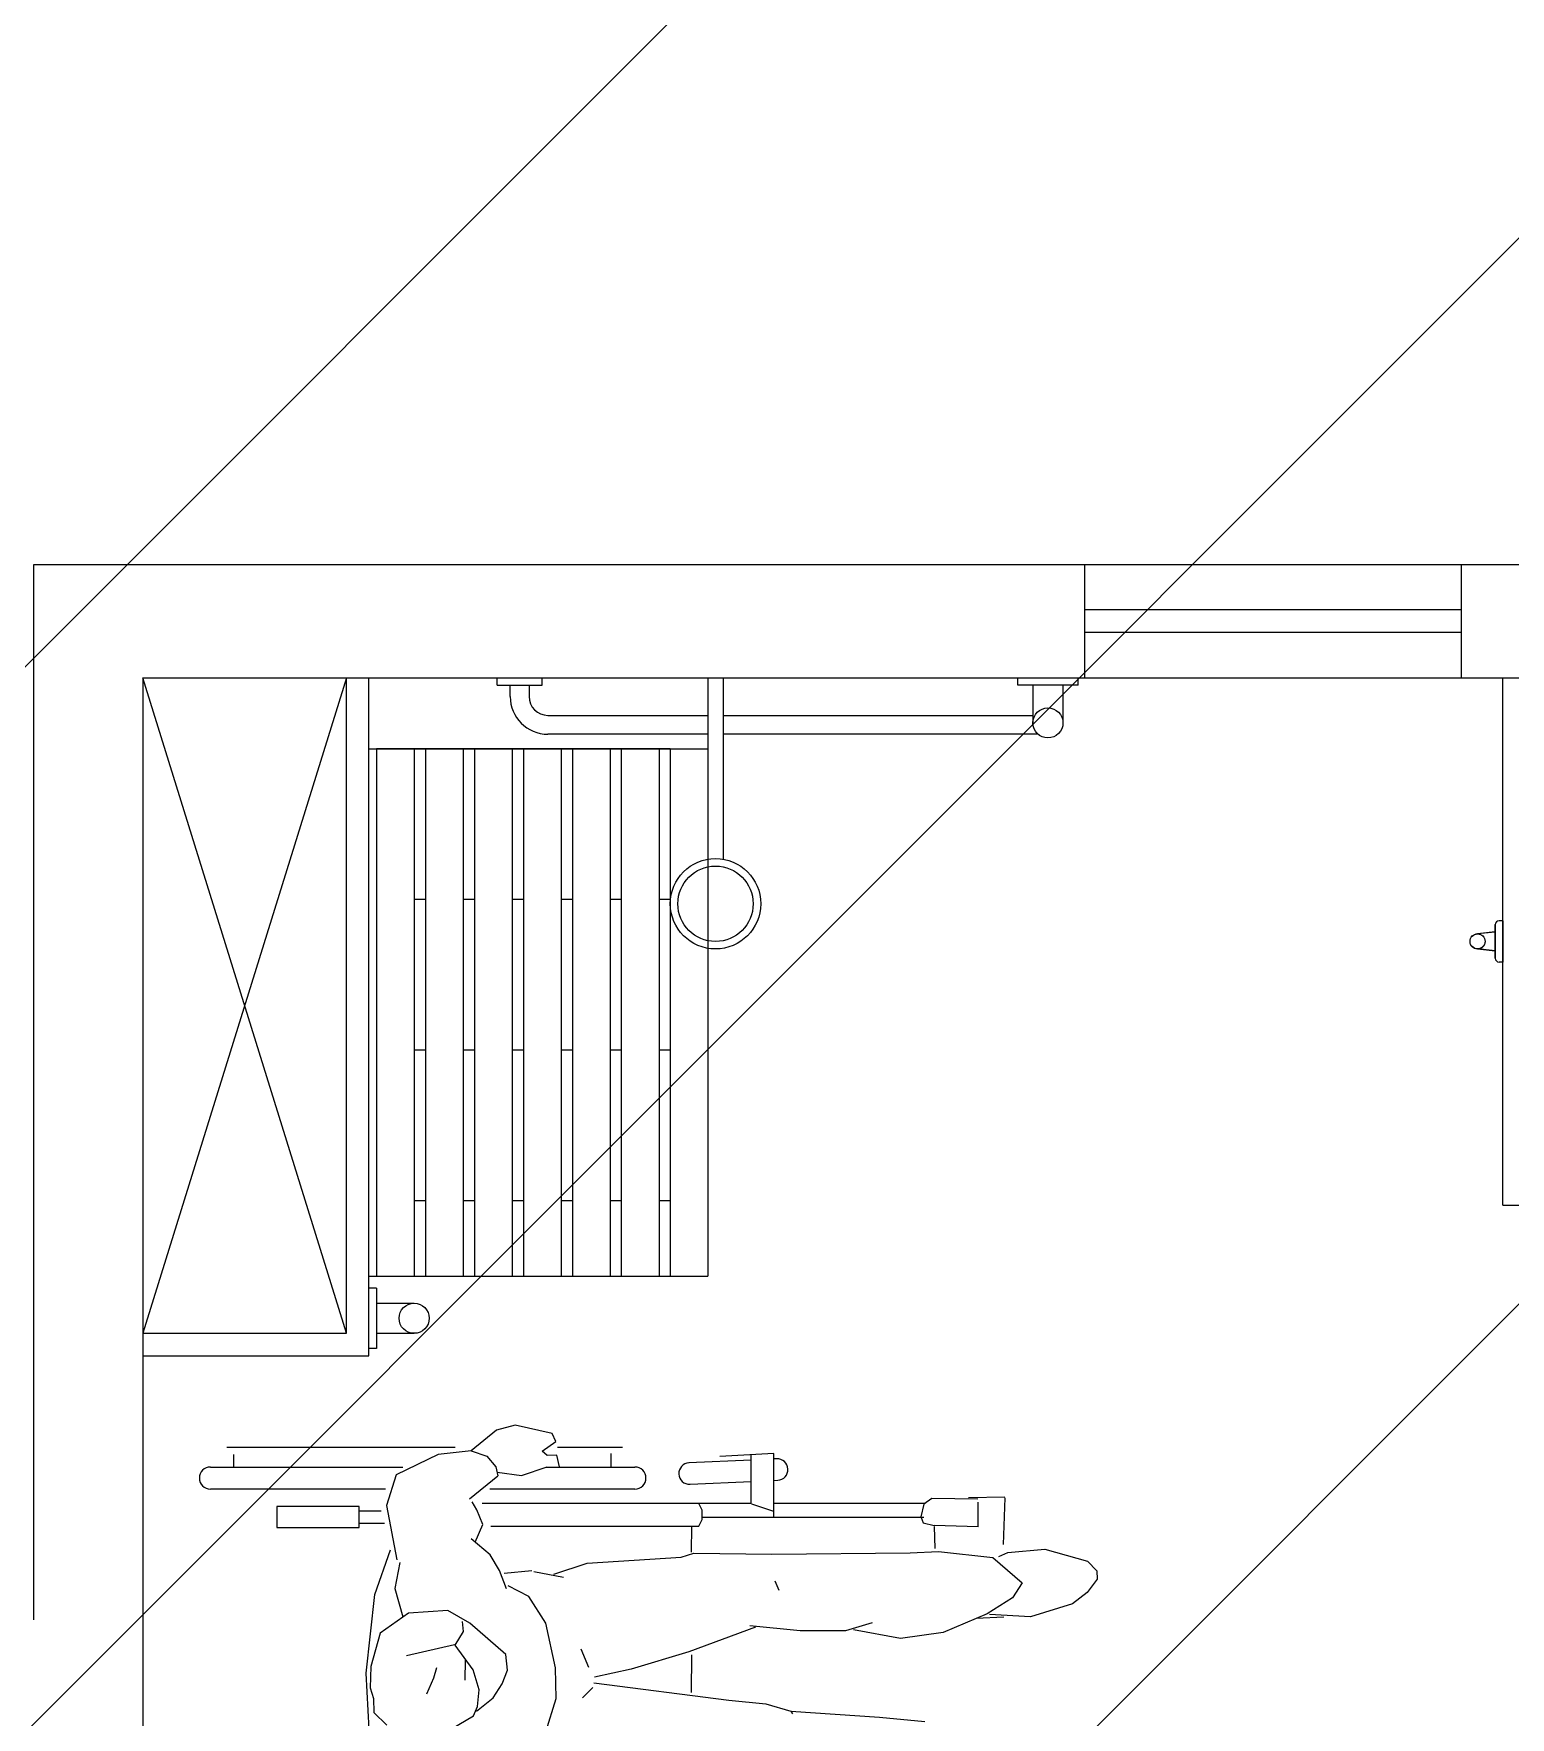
# Model space of a CAD drawing. Header units: millimetres. Extents: x 732 to 1037, y 127 to 299.
# Drawn here: x 736.858 to 738.818, y 278.494 to 280.728 of the extents above; entities that cross this region are included whole.
import ezdxf

# ---------------------------------------------------------------- set-up
doc = ezdxf.new("R2010")
doc.units = ezdxf.units.MM
doc.layers.add('I-ARQ', color=8, linetype='Continuous')

# ---------------------------------------------------------------- blocks, each defined once
blk = doc.blocks.new('A$C4CA24491')
at = {"layer": 'I-ARQ', "color": 2}
for p, q in [((0, 2.3468), (12.75, 15.0968)), ((0, 0.9326), (12.75, 13.6826)), ((0.6, 0.1183), (12.75, 12.2683))]:
    blk.add_line(p, q, dxfattribs=at)

msp = doc.modelspace()

# ---------------------------------------------------------------- linework, layer by layer
at = {"layer": 'I-ARQ'}
for p, q in [((736.8576, 278.6231), (736.8576, 280.0231)), ((736.8576, 280.0231), (740.5526, 280.0231)), ((738.2526, 279.8731), (738.2526, 280.0231)), ((738.7526, 279.8731), (738.7526, 280.0231)), ((738.7526, 279.9631), (738.2526, 279.9631)), ((738.7526, 279.9331), (738.2526, 279.9331)), ((737.0026, 279.8731), (740.4026, 279.8731)), ((737.0026, 279.8731), (737.0026, 277.2231)), ((737.2726, 279.0031), (737.0026, 279.8731)), ((737.2726, 279.8731), (737.0026, 279.0031)), ((737.2726, 279.0031), (737.2726, 279.8731)), ((737.3026, 279.8731), (738.8051, 279.8731)), ((737.3026, 278.9731), (737.3026, 279.8731)), ((737.4726, 279.8631), (737.4726, 279.8731)), ((737.5326, 279.8631), (737.5326, 279.8731)), ((737.7526, 279.8731), (737.7526, 279.6323)), ((737.7726, 279.8731), (737.7726, 279.6323)), ((738.1638, 279.8631), (738.1638, 279.8731)), ((738.2438, 279.8631), (738.2438, 279.8731)), ((738.4476, 279.8731), (738.4676, 279.8731)), ((738.8076, 279.1731), (738.8076, 279.8731)), ((738.8076, 279.1731), (738.8076, 279.8731)), ((737.4726, 279.8631), (737.5326, 279.8631)), ((737.4901, 279.8481), (737.4901, 279.8631)), ((737.5151, 279.8631), (737.5151, 279.8481)), ((738.2438, 279.8631), (738.1638, 279.8631)), ((738.1838, 279.8631), (738.1838, 279.8131)), ((738.2238, 279.8631), (738.2238, 279.8131)), ((737.5401, 279.8231), (737.7526, 279.8231)), ((737.7726, 279.8231), (738.1838, 279.8231)), ((737.7526, 279.7981), (737.5401, 279.7981)), ((738.1906, 279.7981), (737.7726, 279.7981)), ((737.3026, 279.7789), (737.7526, 279.7789)), ((737.3126, 279.7789), (737.3126, 279.0789)), ((737.7026, 279.7789), (737.3126, 279.7789)), ((737.3626, 279.7789), (737.3626, 279.0789)), ((737.3776, 279.7789), (737.3776, 279.0789)), ((737.4276, 279.7789), (737.4276, 279.0789)), ((737.4426, 279.7789), (737.4426, 279.0789)), ((737.4926, 279.7789), (737.4926, 279.0789)), ((737.5076, 279.7789), (737.5076, 279.0789)), ((737.5576, 279.7789), (737.5576, 279.0789)), ((737.5726, 279.7789), (737.5726, 279.0789)), ((737.6226, 279.7789), (737.6226, 279.0789)), ((737.6376, 279.7789), (737.6376, 279.0789)), ((737.6876, 279.7789), (737.6876, 279.0789)), ((737.7026, 279.7789), (737.7026, 279.0789)), ((737.7526, 279.7789), (737.7526, 279.0789)), ((737.3776, 279.5789), (737.3626, 279.5789)), ((737.4426, 279.5789), (737.4276, 279.5789)), ((737.5076, 279.5789), (737.4926, 279.5789)), ((737.5726, 279.5789), (737.5576, 279.5789)), ((737.6376, 279.5789), (737.6226, 279.5789)), ((737.7026, 279.5789), (737.6876, 279.5789)), ((738.7976, 279.5358), (738.7741, 279.5333)), ((738.7976, 279.5355), (738.7741, 279.533)), ((738.7976, 279.5456), (738.7976, 279.5007)), ((738.7976, 279.5007), (738.7976, 279.5456)), ((738.8076, 279.5506), (738.8026, 279.5506)), ((738.8076, 279.5506), (738.8026, 279.5506)), ((738.8076, 279.5506), (738.8076, 279.4957)), ((738.8076, 279.4957), (738.8076, 279.5506)), ((738.7976, 279.5108), (738.7741, 279.5133)), ((738.7976, 279.5104), (738.7741, 279.513)), ((738.8076, 279.4957), (738.8026, 279.4957)), ((738.8076, 279.4957), (738.8026, 279.4957)), ((737.3776, 279.3789), (737.3626, 279.3789)), ((737.4426, 279.3789), (737.4276, 279.3789)), ((737.5076, 279.3789), (737.4926, 279.3789)), ((737.5726, 279.3789), (737.5576, 279.3789)), ((737.6376, 279.3789), (737.6226, 279.3789)), ((737.7026, 279.3789), (737.6876, 279.3789)), ((737.3776, 279.1789), (737.3626, 279.1789)), ((737.4426, 279.1789), (737.4276, 279.1789)), ((737.5076, 279.1789), (737.4926, 279.1789)), ((737.5726, 279.1789), (737.5576, 279.1789)), ((737.6376, 279.1789), (737.6226, 279.1789)), ((737.7026, 279.1789), (737.6876, 279.1789)), ((738.8076, 279.1731), (738.8326, 279.1731)), ((738.8076, 279.1731), (738.8326, 279.1731)), ((737.3026, 279.0789), (737.7526, 279.0789)), ((737.3726, 279.0789), (737.7026, 279.0789)), ((737.3126, 279.0631), (737.3026, 279.0631)), ((737.3126, 279.0631), (737.3126, 278.9831)), ((737.3126, 279.0431), (737.3626, 279.0431)), ((737.0026, 279.0031), (737.2726, 279.0031)), ((737.3126, 279.0031), (737.3626, 279.0031)), ((737.3126, 278.9831), (737.3026, 278.9831)), ((737.0026, 278.9731), (737.3026, 278.9731)), ((737.472, 278.8748), (737.4383, 278.8471)), ((737.4968, 278.8812), (737.472, 278.8748)), ((737.5456, 278.8702), (737.4968, 278.8812)), ((737.5507, 278.8595), (737.5456, 278.8702)), ((737.417, 278.8518), (737.1142, 278.8518)), ((737.1227, 278.8423), (737.1227, 278.8265)), ((737.3943, 278.8423), (737.3386, 278.8155)), ((737.4383, 278.8471), (737.3943, 278.8423)), ((737.4383, 278.8471), (737.4591, 278.8403)), ((737.5325, 278.8468), (737.5507, 278.8595)), ((737.539, 278.8409), (737.5325, 278.8468)), ((737.5518, 278.8412), (737.539, 278.8409)), ((737.5557, 278.8259), (737.5518, 278.8412)), ((737.6392, 278.8518), (737.5528, 278.8518)), ((737.624, 278.8249), (737.624, 278.8435)), ((737.84, 278.8435), (737.7684, 278.8396)), ((737.8101, 278.7771), (737.8101, 278.8419)), ((737.84, 278.759), (737.84, 278.8435)), ((737.0922, 278.8256), (737.3474, 278.8256)), ((737.4591, 278.8403), (737.4712, 278.826)), ((737.4712, 278.826), (737.4735, 278.8141)), ((737.4729, 278.819), (737.5052, 278.8143)), ((737.5052, 278.8143), (737.5393, 278.826)), ((737.5382, 278.8256), (737.6556, 278.8256)), ((737.8101, 278.835), (737.7274, 278.8311)), ((737.8439, 278.8366), (737.8401, 278.8364)), ((737.3245, 278.7965), (737.0922, 278.7965)), ((737.3386, 278.8155), (737.3258, 278.7746)), ((737.4359, 278.7834), (737.4735, 278.8141)), ((737.6556, 278.7965), (737.4629, 278.7965)), ((737.7288, 278.8028), (737.8099, 278.8065)), ((737.84, 278.8079), (737.8452, 278.8082)), ((737.3258, 278.7746), (737.3397, 278.7025)), ((737.446, 278.7689), (737.4398, 278.7796)), ((737.8101, 278.7771), (737.4529, 278.7771)), ((737.7449, 278.7683), (737.7403, 278.7771)), ((737.8103, 278.7769), (737.8395, 278.7671)), ((738.0415, 278.7773), (737.84, 278.7773)), ((738.0389, 278.7763), (738.0353, 278.7597)), ((738.0499, 278.7837), (738.0389, 278.7763)), ((738.1107, 278.7829), (738.0499, 278.7837)), ((738.1465, 278.7856), (738.0984, 278.7849)), ((738.1114, 278.7462), (738.1112, 278.779)), ((738.1466, 278.7846), (738.1442, 278.7229)), ((737.2896, 278.7735), (737.1804, 278.7735)), ((737.1804, 278.7735), (737.1804, 278.7454)), ((737.2896, 278.7454), (737.2896, 278.7735)), ((737.2903, 278.7675), (737.3188, 278.7675)), ((737.4538, 278.7495), (737.446, 278.7689)), ((737.7403, 278.7471), (737.7449, 278.7559)), ((737.7449, 278.7559), (737.7449, 278.7683)), ((737.7454, 278.7592), (738.0393, 278.7592)), ((738.0356, 278.7586), (738.0383, 278.7516)), ((737.1804, 278.7454), (737.2896, 278.7454)), ((737.2896, 278.7512), (737.3231, 278.7512)), ((737.4634, 278.7091), (737.4385, 278.7306)), ((737.4435, 278.7258), (737.4538, 278.7495)), ((737.4643, 278.7471), (737.7403, 278.7471)), ((737.7306, 278.7126), (737.731, 278.7472)), ((738.0383, 278.7516), (738.0528, 278.7481)), ((738.1114, 278.7462), (738.0528, 278.7481)), ((738.0529, 278.7469), (738.0537, 278.7174)), ((737.3103, 278.6567), (737.331, 278.716)), ((737.4761, 278.6884), (737.4634, 278.7091)), ((737.7169, 278.706), (737.7339, 278.7113)), ((737.7339, 278.7113), (737.8372, 278.7101)), ((737.8372, 278.7101), (738.0209, 278.7118)), ((738.0209, 278.7118), (738.0586, 278.7137)), ((738.0586, 278.7137), (738.1307, 278.7056)), ((738.1386, 278.707), (738.1507, 278.7122)), ((738.1507, 278.7122), (738.1996, 278.7168)), ((738.1996, 278.7168), (738.2563, 278.7009)), ((737.3438, 278.6991), (737.337, 278.6646)), ((737.4851, 278.6641), (737.4761, 278.6884)), ((737.4822, 278.685), (737.5188, 278.6883)), ((737.5213, 278.687), (737.5607, 278.6794)), ((737.548, 278.6837), (737.5921, 278.6983)), ((737.5921, 278.6983), (737.7169, 278.706)), ((738.1307, 278.7056), (738.1698, 278.672)), ((738.2563, 278.7009), (738.2688, 278.6879)), ((738.2688, 278.6879), (738.2692, 278.6769)), ((737.337, 278.6646), (737.3477, 278.6267)), ((737.5147, 278.6539), (737.4875, 278.668)), ((737.8415, 278.6745), (737.8466, 278.6624)), ((738.1698, 278.672), (738.157, 278.6522)), ((738.2692, 278.6769), (738.2558, 278.6593)), ((737.299, 278.5522), (737.3103, 278.6567)), ((737.5375, 278.6187), (737.5147, 278.6539)), ((738.157, 278.6522), (738.1231, 278.6308)), ((738.2366, 278.6441), (738.1806, 278.6271)), ((738.2558, 278.6593), (738.2366, 278.6441)), ((737.3549, 278.6318), (737.3174, 278.6054)), ((737.4073, 278.6354), (737.3549, 278.6318)), ((737.4363, 278.6186), (737.4073, 278.6354)), ((737.4279, 278.6074), (737.4266, 278.6207)), ((737.4844, 278.5767), (737.4363, 278.6186)), ((737.5501, 278.5592), (737.5375, 278.6187)), ((737.9707, 278.619), (737.9351, 278.6082)), ((738.1231, 278.6308), (738.0649, 278.606)), ((738.1451, 278.6265), (738.1086, 278.6246)), ((738.1806, 278.6271), (738.1261, 278.6298)), ((737.3174, 278.6054), (737.3051, 278.561)), ((737.4171, 278.5891), (737.4279, 278.6074)), ((737.8156, 278.6132), (737.727, 278.5803)), ((737.8748, 278.6081), (737.8081, 278.6148)), ((737.9351, 278.6082), (737.8748, 278.6081)), ((738.0082, 278.5981), (737.9458, 278.6096)), ((738.0649, 278.606), (738.0082, 278.5981)), ((737.4163, 278.5896), (737.3524, 278.5751)), ((737.4409, 278.5567), (737.4171, 278.5891)), ((737.4864, 278.5563), (737.4844, 278.5767)), ((737.5838, 278.5844), (737.5942, 278.5601)), ((737.727, 278.5803), (737.6506, 278.5576)), ((737.7307, 278.5264), (737.731, 278.5765)), ((737.3031, 278.4777), (737.299, 278.5522)), ((737.3051, 278.561), (737.3043, 278.5327)), ((737.3887, 278.5458), (737.3927, 278.5595)), ((737.4304, 278.5428), (737.4306, 278.5697)), ((737.4489, 278.53), (737.4409, 278.5567)), ((737.4795, 278.538), (737.4864, 278.5563)), ((737.551, 278.5186), (737.5501, 278.5592)), ((737.6506, 278.5576), (737.6018, 278.5467)), ((737.3043, 278.5327), (737.3086, 278.5187)), ((737.3796, 278.5246), (737.3887, 278.5458)), ((737.4469, 278.5079), (737.4489, 278.53)), ((737.4677, 278.5192), (737.4795, 278.538)), ((737.5997, 278.533), (737.586, 278.5196)), ((737.6013, 278.5391), (737.7803, 278.5164)), ((737.3086, 278.5187), (737.3089, 278.4999)), ((737.4413, 278.4955), (737.4469, 278.5079)), ((737.4454, 278.5018), (737.4677, 278.5192)), ((737.5373, 278.4742), (737.551, 278.5186)), ((737.7803, 278.5164), (737.8294, 278.5115)), ((737.8294, 278.5115), (737.8628, 278.5015)), ((737.3089, 278.4999), (737.3264, 278.4831)), ((737.4026, 278.4726), (737.4413, 278.4955)), ((737.8628, 278.5015), (737.8647, 278.4981)), ((737.8628, 278.5015), (737.9802, 278.4939)), ((737.9802, 278.4939), (738.0406, 278.4879))]:
    msp.add_line(p, q, dxfattribs=at)
for centre, radius in [((738.2038, 279.8131), 0.02), ((737.7626, 279.5731), 0.06), ((737.7626, 279.5731), 0.05), ((738.7741, 279.5233), 0.01), ((738.7741, 279.523), 0.01), ((737.3626, 279.0231), 0.02)]:
    msp.add_circle(centre, radius, dxfattribs=at)
for centre, radius, start, end in [((737.5401, 279.8481), 0.05, 180, 270), ((737.5401, 279.8481), 0.025, 180, 270), ((738.8026, 279.5456), 0.005, 90, 180), ((738.8026, 279.5456), 0.005, 90, 180), ((738.8026, 279.5007), 0.005, 180, 270), ((738.8026, 279.5007), 0.005, 180, 270), ((737.0922, 278.811), 0.0146, 90, 270), ((737.6556, 278.811), 0.0146, 270, 90), ((737.7281, 278.817), 0.0142, 92.6629, 272.6629), ((737.8446, 278.8224), 0.0142, 272.6629, 92.6629)]:
    msp.add_arc(centre, radius, start, end, dxfattribs=at)

# ---------------------------------------------------------------- block references
msp.add_blockref('A$C4CA24491', (733.6326, 274.3273))

doc.saveas('drawing.dxf')
